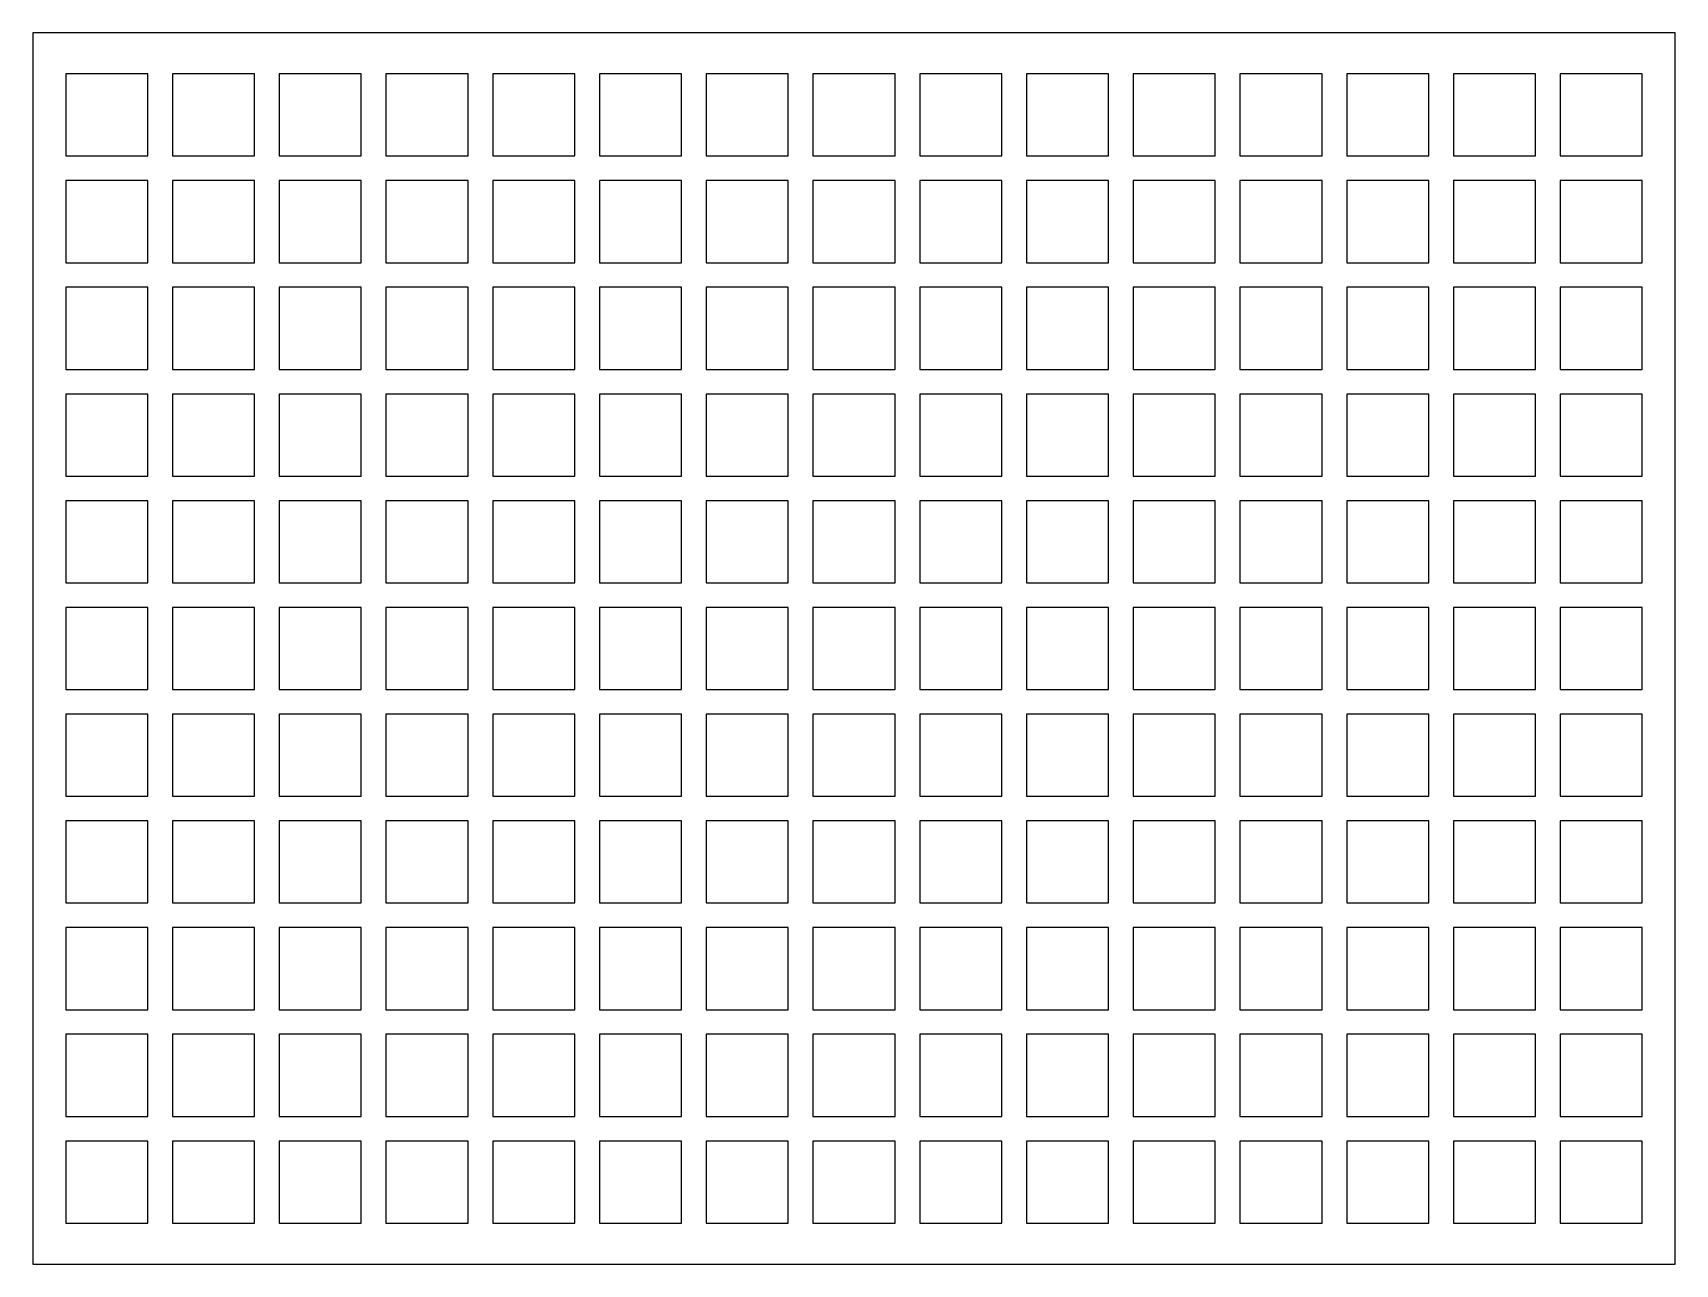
# Model space of a CAD drawing. Header units: millimetres. Extents: x 0 to 200, y 0 to 150.
import ezdxf

# ---------------------------------------------------------------- set-up
doc = ezdxf.new("R2010")
doc.units = ezdxf.units.MM
doc.layers.get('0').update_dxf_attribs({"linetype": 'CONTINUOUS'})

msp = doc.modelspace()

# ---------------------------------------------------------------- linework, layer by layer
for p, q in [((200, 150), (0, 150)), ((0, 150), (0, 0)), ((200, 0), (200, 150)), ((14, 145), (4, 145)), ((4, 145), (4, 135)), ((14, 135), (14, 145)), ((27, 145), (17, 145)), ((17, 145), (17, 135)), ((27, 135), (27, 145)), ((40, 145), (30, 145)), ((30, 145), (30, 135)), ((40, 135), (40, 145)), ((53, 145), (43, 145)), ((43, 145), (43, 135)), ((53, 135), (53, 145)), ((66, 145), (56, 145)), ((56, 145), (56, 135)), ((66, 135), (66, 145)), ((79, 145), (69, 145)), ((69, 145), (69, 135)), ((79, 135), (79, 145)), ((92, 145), (82, 145)), ((82, 145), (82, 135)), ((92, 135), (92, 145)), ((105, 145), (95, 145)), ((95, 145), (95, 135)), ((105, 135), (105, 145)), ((118, 145), (108, 145)), ((108, 145), (108, 135)), ((118, 135), (118, 145)), ((131, 145), (121, 145)), ((121, 145), (121, 135)), ((131, 135), (131, 145)), ((144, 145), (134, 145)), ((134, 145), (134, 135)), ((144, 135), (144, 145)), ((157, 145), (147, 145)), ((147, 145), (147, 135)), ((157, 135), (157, 145)), ((170, 145), (160, 145)), ((160, 145), (160, 135)), ((170, 135), (170, 145)), ((183, 145), (173, 145)), ((173, 145), (173, 135)), ((183, 135), (183, 145)), ((196, 145), (186, 145)), ((186, 145), (186, 135)), ((196, 135), (196, 145)), ((4, 135), (14, 135)), ((17, 135), (27, 135)), ((30, 135), (40, 135)), ((43, 135), (53, 135)), ((56, 135), (66, 135)), ((69, 135), (79, 135)), ((82, 135), (92, 135)), ((95, 135), (105, 135)), ((108, 135), (118, 135)), ((121, 135), (131, 135)), ((134, 135), (144, 135)), ((147, 135), (157, 135)), ((160, 135), (170, 135)), ((173, 135), (183, 135)), ((186, 135), (196, 135)), ((14, 132), (4, 132)), ((4, 132), (4, 122)), ((14, 122), (14, 132)), ((27, 132), (17, 132)), ((17, 132), (17, 122)), ((27, 122), (27, 132)), ((40, 132), (30, 132)), ((30, 132), (30, 122)), ((40, 122), (40, 132)), ((53, 132), (43, 132)), ((43, 132), (43, 122)), ((53, 122), (53, 132)), ((66, 132), (56, 132)), ((56, 132), (56, 122)), ((66, 122), (66, 132)), ((79, 132), (69, 132)), ((69, 132), (69, 122)), ((79, 122), (79, 132)), ((92, 132), (82, 132)), ((82, 132), (82, 122)), ((92, 122), (92, 132)), ((105, 132), (95, 132)), ((95, 132), (95, 122)), ((105, 122), (105, 132)), ((118, 132), (108, 132)), ((108, 132), (108, 122)), ((118, 122), (118, 132)), ((131, 132), (121, 132)), ((121, 132), (121, 122)), ((131, 122), (131, 132)), ((144, 132), (134, 132)), ((134, 132), (134, 122)), ((144, 122), (144, 132)), ((157, 132), (147, 132)), ((147, 132), (147, 122)), ((157, 122), (157, 132)), ((170, 132), (160, 132)), ((160, 132), (160, 122)), ((170, 122), (170, 132)), ((183, 132), (173, 132)), ((173, 132), (173, 122)), ((183, 122), (183, 132)), ((196, 132), (186, 132)), ((186, 132), (186, 122)), ((196, 122), (196, 132)), ((4, 122), (14, 122)), ((17, 122), (27, 122)), ((30, 122), (40, 122)), ((43, 122), (53, 122)), ((56, 122), (66, 122)), ((69, 122), (79, 122)), ((82, 122), (92, 122)), ((95, 122), (105, 122)), ((108, 122), (118, 122)), ((121, 122), (131, 122)), ((134, 122), (144, 122)), ((147, 122), (157, 122)), ((160, 122), (170, 122)), ((173, 122), (183, 122)), ((186, 122), (196, 122)), ((14, 119), (4, 119)), ((4, 119), (4, 109)), ((14, 109), (14, 119)), ((27, 119), (17, 119)), ((17, 119), (17, 109)), ((27, 109), (27, 119)), ((40, 119), (30, 119)), ((30, 119), (30, 109)), ((40, 109), (40, 119)), ((53, 119), (43, 119)), ((43, 119), (43, 109)), ((53, 109), (53, 119)), ((66, 119), (56, 119)), ((56, 119), (56, 109)), ((66, 109), (66, 119)), ((79, 119), (69, 119)), ((69, 119), (69, 109)), ((79, 109), (79, 119)), ((92, 119), (82, 119)), ((82, 119), (82, 109)), ((92, 109), (92, 119)), ((105, 119), (95, 119)), ((95, 119), (95, 109)), ((105, 109), (105, 119)), ((118, 119), (108, 119)), ((108, 119), (108, 109)), ((118, 109), (118, 119)), ((131, 119), (121, 119)), ((121, 119), (121, 109)), ((131, 109), (131, 119)), ((144, 119), (134, 119)), ((134, 119), (134, 109)), ((144, 109), (144, 119)), ((157, 119), (147, 119)), ((147, 119), (147, 109)), ((157, 109), (157, 119)), ((170, 119), (160, 119)), ((160, 119), (160, 109)), ((170, 109), (170, 119)), ((183, 119), (173, 119)), ((173, 119), (173, 109)), ((183, 109), (183, 119)), ((196, 119), (186, 119)), ((186, 119), (186, 109)), ((196, 109), (196, 119)), ((4, 109), (14, 109)), ((17, 109), (27, 109)), ((30, 109), (40, 109)), ((43, 109), (53, 109)), ((56, 109), (66, 109)), ((69, 109), (79, 109)), ((82, 109), (92, 109)), ((95, 109), (105, 109)), ((108, 109), (118, 109)), ((121, 109), (131, 109)), ((134, 109), (144, 109)), ((147, 109), (157, 109)), ((160, 109), (170, 109)), ((173, 109), (183, 109)), ((186, 109), (196, 109)), ((14, 106), (4, 106)), ((4, 106), (4, 96)), ((14, 96), (14, 106)), ((27, 106), (17, 106)), ((17, 106), (17, 96)), ((27, 96), (27, 106)), ((40, 106), (30, 106)), ((30, 106), (30, 96)), ((40, 96), (40, 106)), ((53, 106), (43, 106)), ((43, 106), (43, 96)), ((53, 96), (53, 106)), ((66, 106), (56, 106)), ((56, 106), (56, 96)), ((66, 96), (66, 106)), ((79, 106), (69, 106)), ((69, 106), (69, 96)), ((79, 96), (79, 106)), ((92, 106), (82, 106)), ((82, 106), (82, 96)), ((92, 96), (92, 106)), ((105, 106), (95, 106)), ((95, 106), (95, 96)), ((105, 96), (105, 106)), ((118, 106), (108, 106)), ((108, 106), (108, 96)), ((118, 96), (118, 106)), ((131, 106), (121, 106)), ((121, 106), (121, 96)), ((131, 96), (131, 106)), ((144, 106), (134, 106)), ((134, 106), (134, 96)), ((144, 96), (144, 106)), ((157, 106), (147, 106)), ((147, 106), (147, 96)), ((157, 96), (157, 106)), ((170, 106), (160, 106)), ((160, 106), (160, 96)), ((170, 96), (170, 106)), ((183, 106), (173, 106)), ((173, 106), (173, 96)), ((183, 96), (183, 106)), ((196, 106), (186, 106)), ((186, 106), (186, 96)), ((196, 96), (196, 106)), ((4, 96), (14, 96)), ((17, 96), (27, 96)), ((30, 96), (40, 96)), ((43, 96), (53, 96)), ((56, 96), (66, 96)), ((69, 96), (79, 96)), ((82, 96), (92, 96)), ((95, 96), (105, 96)), ((108, 96), (118, 96)), ((121, 96), (131, 96)), ((134, 96), (144, 96)), ((147, 96), (157, 96)), ((160, 96), (170, 96)), ((173, 96), (183, 96)), ((186, 96), (196, 96)), ((14, 93), (4, 93)), ((4, 93), (4, 83)), ((14, 83), (14, 93)), ((27, 93), (17, 93)), ((17, 93), (17, 83)), ((27, 83), (27, 93)), ((40, 93), (30, 93)), ((30, 93), (30, 83)), ((40, 83), (40, 93)), ((53, 93), (43, 93)), ((43, 93), (43, 83)), ((53, 83), (53, 93)), ((66, 93), (56, 93)), ((56, 93), (56, 83)), ((66, 83), (66, 93)), ((79, 93), (69, 93)), ((69, 93), (69, 83)), ((79, 83), (79, 93)), ((92, 93), (82, 93)), ((82, 93), (82, 83)), ((92, 83), (92, 93)), ((105, 93), (95, 93)), ((95, 93), (95, 83)), ((105, 83), (105, 93)), ((118, 93), (108, 93)), ((108, 93), (108, 83)), ((118, 83), (118, 93)), ((131, 93), (121, 93)), ((121, 93), (121, 83)), ((131, 83), (131, 93)), ((144, 93), (134, 93)), ((134, 93), (134, 83)), ((144, 83), (144, 93)), ((157, 93), (147, 93)), ((147, 93), (147, 83)), ((157, 83), (157, 93)), ((170, 93), (160, 93)), ((160, 93), (160, 83)), ((170, 83), (170, 93)), ((183, 93), (173, 93)), ((173, 93), (173, 83)), ((183, 83), (183, 93)), ((196, 93), (186, 93)), ((186, 93), (186, 83)), ((196, 83), (196, 93)), ((4, 83), (14, 83)), ((17, 83), (27, 83)), ((30, 83), (40, 83)), ((43, 83), (53, 83)), ((56, 83), (66, 83)), ((69, 83), (79, 83)), ((82, 83), (92, 83)), ((95, 83), (105, 83)), ((108, 83), (118, 83)), ((121, 83), (131, 83)), ((134, 83), (144, 83)), ((147, 83), (157, 83)), ((160, 83), (170, 83)), ((173, 83), (183, 83)), ((186, 83), (196, 83)), ((14, 80), (4, 80)), ((4, 80), (4, 70)), ((14, 70), (14, 80)), ((27, 80), (17, 80)), ((17, 80), (17, 70)), ((27, 70), (27, 80)), ((40, 80), (30, 80)), ((30, 80), (30, 70)), ((40, 70), (40, 80)), ((53, 80), (43, 80)), ((43, 80), (43, 70)), ((53, 70), (53, 80)), ((66, 80), (56, 80)), ((56, 80), (56, 70)), ((66, 70), (66, 80)), ((79, 80), (69, 80)), ((69, 80), (69, 70)), ((79, 70), (79, 80)), ((92, 80), (82, 80)), ((82, 80), (82, 70)), ((92, 70), (92, 80)), ((105, 80), (95, 80)), ((95, 80), (95, 70)), ((105, 70), (105, 80)), ((118, 80), (108, 80)), ((108, 80), (108, 70)), ((118, 70), (118, 80)), ((131, 80), (121, 80)), ((121, 80), (121, 70)), ((131, 70), (131, 80)), ((144, 80), (134, 80)), ((134, 80), (134, 70)), ((144, 70), (144, 80)), ((157, 80), (147, 80)), ((147, 80), (147, 70)), ((157, 70), (157, 80)), ((170, 80), (160, 80)), ((160, 80), (160, 70)), ((170, 70), (170, 80)), ((183, 80), (173, 80)), ((173, 80), (173, 70)), ((183, 70), (183, 80)), ((196, 80), (186, 80)), ((186, 80), (186, 70)), ((196, 70), (196, 80)), ((4, 70), (14, 70)), ((17, 70), (27, 70)), ((30, 70), (40, 70)), ((43, 70), (53, 70)), ((56, 70), (66, 70)), ((69, 70), (79, 70)), ((82, 70), (92, 70)), ((95, 70), (105, 70)), ((108, 70), (118, 70)), ((121, 70), (131, 70)), ((134, 70), (144, 70)), ((147, 70), (157, 70)), ((160, 70), (170, 70)), ((173, 70), (183, 70)), ((186, 70), (196, 70)), ((14, 67), (4, 67)), ((4, 67), (4, 57)), ((14, 57), (14, 67)), ((27, 67), (17, 67)), ((17, 67), (17, 57)), ((27, 57), (27, 67)), ((40, 67), (30, 67)), ((30, 67), (30, 57)), ((40, 57), (40, 67)), ((53, 67), (43, 67)), ((43, 67), (43, 57)), ((53, 57), (53, 67)), ((66, 67), (56, 67)), ((56, 67), (56, 57)), ((66, 57), (66, 67)), ((79, 67), (69, 67)), ((69, 67), (69, 57)), ((79, 57), (79, 67)), ((92, 67), (82, 67)), ((82, 67), (82, 57)), ((92, 57), (92, 67)), ((105, 67), (95, 67)), ((95, 67), (95, 57)), ((105, 57), (105, 67)), ((118, 67), (108, 67)), ((108, 67), (108, 57)), ((118, 57), (118, 67)), ((131, 67), (121, 67)), ((121, 67), (121, 57)), ((131, 57), (131, 67)), ((144, 67), (134, 67)), ((134, 67), (134, 57)), ((144, 57), (144, 67)), ((157, 67), (147, 67)), ((147, 67), (147, 57)), ((157, 57), (157, 67)), ((170, 67), (160, 67)), ((160, 67), (160, 57)), ((170, 57), (170, 67)), ((183, 67), (173, 67)), ((173, 67), (173, 57)), ((183, 57), (183, 67)), ((196, 67), (186, 67)), ((186, 67), (186, 57)), ((196, 57), (196, 67)), ((4, 57), (14, 57)), ((17, 57), (27, 57)), ((30, 57), (40, 57)), ((43, 57), (53, 57)), ((56, 57), (66, 57)), ((69, 57), (79, 57)), ((82, 57), (92, 57)), ((95, 57), (105, 57)), ((108, 57), (118, 57)), ((121, 57), (131, 57)), ((134, 57), (144, 57)), ((147, 57), (157, 57)), ((160, 57), (170, 57)), ((173, 57), (183, 57)), ((186, 57), (196, 57)), ((14, 54), (4, 54)), ((4, 54), (4, 44)), ((14, 44), (14, 54)), ((27, 54), (17, 54)), ((17, 54), (17, 44)), ((27, 44), (27, 54)), ((40, 54), (30, 54)), ((30, 54), (30, 44)), ((40, 44), (40, 54)), ((53, 54), (43, 54)), ((43, 54), (43, 44)), ((53, 44), (53, 54)), ((66, 54), (56, 54)), ((56, 54), (56, 44)), ((66, 44), (66, 54)), ((79, 54), (69, 54)), ((69, 54), (69, 44)), ((79, 44), (79, 54)), ((92, 54), (82, 54)), ((82, 54), (82, 44)), ((92, 44), (92, 54)), ((105, 54), (95, 54)), ((95, 54), (95, 44)), ((105, 44), (105, 54)), ((118, 54), (108, 54)), ((108, 54), (108, 44)), ((118, 44), (118, 54)), ((131, 54), (121, 54)), ((121, 54), (121, 44)), ((131, 44), (131, 54)), ((144, 54), (134, 54)), ((134, 54), (134, 44)), ((144, 44), (144, 54)), ((157, 54), (147, 54)), ((147, 54), (147, 44)), ((157, 44), (157, 54)), ((170, 54), (160, 54)), ((160, 54), (160, 44)), ((170, 44), (170, 54)), ((183, 54), (173, 54)), ((173, 54), (173, 44)), ((183, 44), (183, 54)), ((196, 54), (186, 54)), ((186, 54), (186, 44)), ((196, 44), (196, 54)), ((4, 44), (14, 44)), ((17, 44), (27, 44)), ((30, 44), (40, 44)), ((43, 44), (53, 44)), ((56, 44), (66, 44)), ((69, 44), (79, 44)), ((82, 44), (92, 44)), ((95, 44), (105, 44)), ((108, 44), (118, 44)), ((121, 44), (131, 44)), ((134, 44), (144, 44)), ((147, 44), (157, 44)), ((160, 44), (170, 44)), ((173, 44), (183, 44)), ((186, 44), (196, 44)), ((14, 41), (4, 41)), ((4, 41), (4, 31)), ((14, 31), (14, 41)), ((27, 41), (17, 41)), ((17, 41), (17, 31)), ((27, 31), (27, 41)), ((40, 41), (30, 41)), ((30, 41), (30, 31)), ((40, 31), (40, 41)), ((53, 41), (43, 41)), ((43, 41), (43, 31)), ((53, 31), (53, 41)), ((66, 41), (56, 41)), ((56, 41), (56, 31)), ((66, 31), (66, 41)), ((79, 41), (69, 41)), ((69, 41), (69, 31)), ((79, 31), (79, 41)), ((92, 41), (82, 41)), ((82, 41), (82, 31)), ((92, 31), (92, 41)), ((105, 41), (95, 41)), ((95, 41), (95, 31)), ((105, 31), (105, 41)), ((118, 41), (108, 41)), ((108, 41), (108, 31)), ((118, 31), (118, 41)), ((131, 41), (121, 41)), ((121, 41), (121, 31)), ((131, 31), (131, 41)), ((144, 41), (134, 41)), ((134, 41), (134, 31)), ((144, 31), (144, 41)), ((157, 41), (147, 41)), ((147, 41), (147, 31)), ((157, 31), (157, 41)), ((170, 41), (160, 41)), ((160, 41), (160, 31)), ((170, 31), (170, 41)), ((183, 41), (173, 41)), ((173, 41), (173, 31)), ((183, 31), (183, 41)), ((196, 41), (186, 41)), ((186, 41), (186, 31)), ((196, 31), (196, 41)), ((4, 31), (14, 31)), ((17, 31), (27, 31)), ((30, 31), (40, 31)), ((43, 31), (53, 31)), ((56, 31), (66, 31)), ((69, 31), (79, 31)), ((82, 31), (92, 31)), ((95, 31), (105, 31)), ((108, 31), (118, 31)), ((121, 31), (131, 31)), ((134, 31), (144, 31)), ((147, 31), (157, 31)), ((160, 31), (170, 31)), ((173, 31), (183, 31)), ((186, 31), (196, 31)), ((14, 28), (4, 28)), ((4, 28), (4, 18)), ((14, 18), (14, 28)), ((27, 28), (17, 28)), ((17, 28), (17, 18)), ((27, 18), (27, 28)), ((40, 28), (30, 28)), ((30, 28), (30, 18)), ((40, 18), (40, 28)), ((53, 28), (43, 28)), ((43, 28), (43, 18)), ((53, 18), (53, 28)), ((66, 28), (56, 28)), ((56, 28), (56, 18)), ((66, 18), (66, 28)), ((79, 28), (69, 28)), ((69, 28), (69, 18)), ((79, 18), (79, 28)), ((92, 28), (82, 28)), ((82, 28), (82, 18)), ((92, 18), (92, 28)), ((105, 28), (95, 28)), ((95, 28), (95, 18)), ((105, 18), (105, 28)), ((118, 28), (108, 28)), ((108, 28), (108, 18)), ((118, 18), (118, 28)), ((131, 28), (121, 28)), ((121, 28), (121, 18)), ((131, 18), (131, 28)), ((144, 28), (134, 28)), ((134, 28), (134, 18)), ((144, 18), (144, 28)), ((157, 28), (147, 28)), ((147, 28), (147, 18)), ((157, 18), (157, 28)), ((170, 28), (160, 28)), ((160, 28), (160, 18)), ((170, 18), (170, 28)), ((183, 28), (173, 28)), ((173, 28), (173, 18)), ((183, 18), (183, 28)), ((196, 28), (186, 28)), ((186, 28), (186, 18)), ((196, 18), (196, 28)), ((4, 18), (14, 18)), ((17, 18), (27, 18)), ((30, 18), (40, 18)), ((43, 18), (53, 18)), ((56, 18), (66, 18)), ((69, 18), (79, 18)), ((82, 18), (92, 18)), ((95, 18), (105, 18)), ((108, 18), (118, 18)), ((121, 18), (131, 18)), ((134, 18), (144, 18)), ((147, 18), (157, 18)), ((160, 18), (170, 18)), ((173, 18), (183, 18)), ((186, 18), (196, 18)), ((14, 15), (4, 15)), ((4, 15), (4, 5)), ((14, 5), (14, 15)), ((27, 15), (17, 15)), ((17, 15), (17, 5)), ((27, 5), (27, 15)), ((40, 15), (30, 15)), ((30, 15), (30, 5)), ((40, 5), (40, 15)), ((53, 15), (43, 15)), ((43, 15), (43, 5)), ((53, 5), (53, 15)), ((66, 15), (56, 15)), ((56, 15), (56, 5)), ((66, 5), (66, 15)), ((79, 15), (69, 15)), ((69, 15), (69, 5)), ((79, 5), (79, 15)), ((92, 15), (82, 15)), ((82, 15), (82, 5)), ((92, 5), (92, 15)), ((105, 15), (95, 15)), ((95, 15), (95, 5)), ((105, 5), (105, 15)), ((118, 15), (108, 15)), ((108, 15), (108, 5)), ((118, 5), (118, 15)), ((131, 15), (121, 15)), ((121, 15), (121, 5)), ((131, 5), (131, 15)), ((144, 15), (134, 15)), ((134, 15), (134, 5)), ((144, 5), (144, 15)), ((157, 15), (147, 15)), ((147, 15), (147, 5)), ((157, 5), (157, 15)), ((170, 15), (160, 15)), ((160, 15), (160, 5)), ((170, 5), (170, 15)), ((183, 15), (173, 15)), ((173, 15), (173, 5)), ((183, 5), (183, 15)), ((196, 15), (186, 15)), ((186, 15), (186, 5)), ((196, 5), (196, 15)), ((4, 5), (14, 5)), ((17, 5), (27, 5)), ((30, 5), (40, 5)), ((43, 5), (53, 5)), ((56, 5), (66, 5)), ((69, 5), (79, 5)), ((82, 5), (92, 5)), ((95, 5), (105, 5)), ((108, 5), (118, 5)), ((121, 5), (131, 5)), ((134, 5), (144, 5)), ((147, 5), (157, 5)), ((160, 5), (170, 5)), ((173, 5), (183, 5)), ((186, 5), (196, 5)), ((0, 0), (200, 0))]:
    msp.add_line(p, q)

doc.saveas('drawing.dxf')
